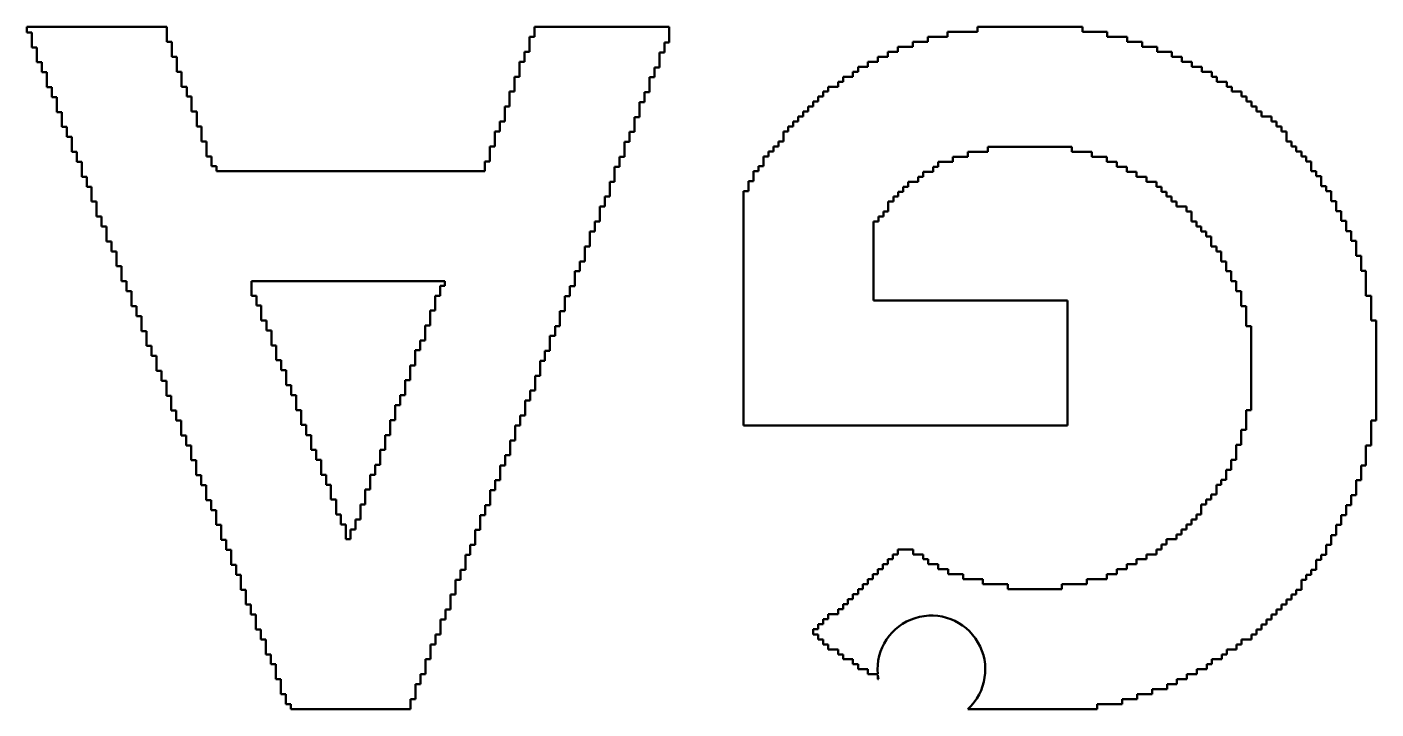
# Model space of a CAD drawing. Header units: millimetres. Extents: x 46 to 194, y 102 to 162.
# Drawn here: x 60.51 to 63.682, y 111.535 to 113.139 of the extents above; entities that cross this region are included whole.
import ezdxf

# ---------------------------------------------------------------- set-up
doc = ezdxf.new("R2010")
doc.units = ezdxf.units.MM
doc.header["$LTSCALE"] = 0.75
doc.layers.add('Visible', color=7, linetype='Continuous', lineweight=50)

msp = doc.modelspace()

# ---------------------------------------------------------------- linework, layer by layer
at = {"layer": 'Visible'}
for p, q in [((60.5097, 113.1391), (60.8386, 113.1391)), ((60.5097, 113.1262), (60.5097, 113.1391)), ((60.5214, 113.1262), (60.5097, 113.1262)), ((60.5214, 113.0911), (60.5214, 113.1262)), ((60.8386, 113.1391), (60.8386, 113.1041)), ((61.6916, 113.1158), (61.703, 113.1158)), ((61.6916, 113.0807), (61.6916, 113.1158)), ((61.703, 113.1391), (62.02, 113.1391)), ((61.703, 113.1158), (61.703, 113.1391)), ((62.02, 113.1391), (62.02, 113.1028)), ((62.6276, 113.1158), (62.6743, 113.1158)), ((62.6276, 113.1041), (62.6276, 113.1158)), ((62.6743, 113.1274), (62.7444, 113.1274)), ((62.6743, 113.1158), (62.6743, 113.1274)), ((62.7444, 113.1391), (62.9913, 113.1391)), ((62.7444, 113.1274), (62.7444, 113.1391)), ((62.9913, 113.1391), (62.9913, 113.1274)), ((62.9913, 113.1274), (63.0497, 113.1274)), ((63.0497, 113.1274), (63.0497, 113.1158)), ((63.0497, 113.1158), (63.0964, 113.1158)), ((63.0964, 113.1158), (63.0964, 113.1041)), ((60.5331, 113.0911), (60.5214, 113.0911)), ((60.5331, 113.0561), (60.5331, 113.0911)), ((60.8386, 113.1041), (60.8501, 113.1041)), ((60.8501, 113.1041), (60.8501, 113.0688)), ((61.6796, 113.0807), (61.6916, 113.0807)), ((61.6796, 113.0573), (61.6796, 113.0807)), ((62.0086, 113.1028), (62.0086, 113.0794)), ((62.02, 113.1028), (62.0086, 113.1028)), ((62.5338, 113.0807), (62.5575, 113.0807)), ((62.5338, 113.0688), (62.5338, 113.0807)), ((62.5575, 113.0921), (62.5923, 113.0921)), ((62.5575, 113.0807), (62.5575, 113.0921)), ((62.5923, 113.1041), (62.6276, 113.1041)), ((62.5923, 113.0921), (62.5923, 113.1041)), ((63.0964, 113.1041), (63.1317, 113.1041)), ((63.1317, 113.1041), (63.1317, 113.0921)), ((63.1317, 113.0921), (63.1668, 113.0921)), ((63.1668, 113.0921), (63.1668, 113.0807)), ((63.1668, 113.0807), (63.2019, 113.0807)), ((63.2019, 113.0807), (63.2019, 113.0688)), ((60.545, 113.0561), (60.5331, 113.0561)), ((60.545, 113.0327), (60.545, 113.0561)), ((60.8501, 113.0688), (60.862, 113.0688)), ((60.862, 113.0688), (60.862, 113.0337)), ((61.6679, 113.0573), (61.6796, 113.0573)), ((61.6679, 113.022), (61.6679, 113.0573)), ((61.9966, 113.0794), (61.9966, 113.0441)), ((62.0086, 113.0794), (61.9966, 113.0794)), ((62.4871, 113.0573), (62.5102, 113.0573)), ((62.4871, 113.0454), (62.4871, 113.0573)), ((62.5102, 113.0688), (62.5338, 113.0688)), ((62.5102, 113.0573), (62.5102, 113.0688)), ((63.2019, 113.0688), (63.2252, 113.0688)), ((63.2252, 113.0688), (63.2252, 113.0573)), ((63.2252, 113.0573), (63.2488, 113.0573)), ((63.2488, 113.0573), (63.2488, 113.0454)), ((60.5564, 113.0327), (60.545, 113.0327)), ((60.5564, 112.9974), (60.5564, 113.0327)), ((60.862, 113.0337), (60.8734, 113.0337)), ((60.8734, 113.0337), (60.8734, 112.9987)), ((61.6563, 113.022), (61.6679, 113.022)), ((61.6563, 112.987), (61.6563, 113.022)), ((61.9733, 113.0208), (61.9733, 112.9857)), ((61.9852, 113.0208), (61.9733, 113.0208)), ((61.9852, 113.0441), (61.9852, 113.0208)), ((61.9966, 113.0441), (61.9852, 113.0441)), ((62.4284, 113.022), (62.4518, 113.022)), ((62.4284, 113.0104), (62.4284, 113.022)), ((62.4518, 113.0337), (62.4637, 113.0337)), ((62.4518, 113.022), (62.4518, 113.0337)), ((62.4637, 113.0454), (62.4871, 113.0454)), ((62.4637, 113.0337), (62.4637, 113.0454)), ((63.2488, 113.0454), (63.2722, 113.0454)), ((63.2722, 113.0454), (63.2722, 113.0337)), ((63.2722, 113.0337), (63.2956, 113.0337)), ((63.2956, 113.0337), (63.2956, 113.022)), ((63.2956, 113.022), (63.3073, 113.022)), ((63.3073, 113.022), (63.3073, 113.0104)), ((60.5684, 112.9974), (60.5564, 112.9974)), ((60.5684, 112.974), (60.5684, 112.9974)), ((60.8734, 112.9987), (60.8854, 112.9987)), ((60.8854, 112.9987), (60.8854, 112.9753)), ((61.6446, 112.987), (61.6563, 112.987)), ((61.6446, 112.9519), (61.6446, 112.987)), ((61.9618, 112.9857), (61.9618, 112.9623)), ((61.9733, 112.9857), (61.9618, 112.9857)), ((62.3817, 112.987), (62.3936, 112.987)), ((62.3817, 112.9753), (62.3817, 112.987)), ((62.3936, 112.9987), (62.417, 112.9987)), ((62.3936, 112.987), (62.3936, 112.9987)), ((62.417, 113.0104), (62.4284, 113.0104)), ((62.417, 112.9987), (62.417, 113.0104)), ((63.3073, 113.0104), (63.3306, 113.0104)), ((63.3306, 113.0104), (63.3306, 112.9987)), ((63.3306, 112.9987), (63.3423, 112.9987)), ((63.3423, 112.9987), (63.3423, 112.987)), ((63.3423, 112.987), (63.3657, 112.987)), ((63.3657, 112.987), (63.3657, 112.9753)), ((60.5798, 112.974), (60.5684, 112.974)), ((60.5798, 112.939), (60.5798, 112.974)), ((60.8854, 112.9753), (60.8968, 112.9753)), ((60.8968, 112.9753), (60.8968, 112.9402)), ((61.9499, 112.9623), (61.9499, 112.9273)), ((61.9618, 112.9623), (61.9499, 112.9623)), ((62.3583, 112.9636), (62.37, 112.9636)), ((62.3583, 112.9519), (62.3583, 112.9636)), ((62.37, 112.9753), (62.3817, 112.9753)), ((62.37, 112.9636), (62.37, 112.9753)), ((63.3657, 112.9753), (63.3774, 112.9753)), ((63.3774, 112.9753), (63.3774, 112.9636)), ((63.3774, 112.9636), (63.389, 112.9636)), ((63.389, 112.9636), (63.389, 112.9519)), ((60.5915, 112.939), (60.5798, 112.939)), ((60.5915, 112.9039), (60.5915, 112.939)), ((60.8968, 112.9402), (60.9087, 112.9402)), ((60.9087, 112.9402), (60.9087, 112.9049)), ((61.6329, 112.9519), (61.6446, 112.9519)), ((61.6329, 112.9169), (61.6329, 112.9519)), ((61.9382, 112.9273), (61.9382, 112.8922)), ((61.9499, 112.9273), (61.9382, 112.9273)), ((62.3233, 112.9283), (62.3349, 112.9283)), ((62.3233, 112.9169), (62.3233, 112.9283)), ((62.3349, 112.9402), (62.3466, 112.9402)), ((62.3349, 112.9283), (62.3349, 112.9402)), ((62.3466, 112.9519), (62.3583, 112.9519)), ((62.3466, 112.9402), (62.3466, 112.9519)), ((63.389, 112.9519), (63.4007, 112.9519)), ((63.4007, 112.9519), (63.4007, 112.9402)), ((63.4007, 112.9402), (63.4124, 112.9402)), ((63.4124, 112.9402), (63.4124, 112.9283)), ((63.4124, 112.9283), (63.436, 112.9283)), ((63.436, 112.9283), (63.436, 112.9169)), ((60.6034, 112.9039), (60.5915, 112.9039)), ((60.6034, 112.8806), (60.6034, 112.9039)), ((60.9087, 112.9049), (60.9204, 112.9049)), ((60.9204, 112.9049), (60.9204, 112.8701)), ((61.6095, 112.8935), (61.6212, 112.8935)), ((61.6095, 112.8582), (61.6095, 112.8935)), ((61.6212, 112.9169), (61.6329, 112.9169)), ((61.6212, 112.8935), (61.6212, 112.9169)), ((61.9265, 112.8922), (61.9265, 112.8689)), ((61.9382, 112.8922), (61.9265, 112.8922)), ((62.2882, 112.8935), (62.2996, 112.8935)), ((62.2882, 112.8701), (62.2882, 112.8935)), ((62.2996, 112.9049), (62.3116, 112.9049)), ((62.2996, 112.8935), (62.2996, 112.9049)), ((62.3116, 112.9169), (62.3233, 112.9169)), ((62.3116, 112.9049), (62.3116, 112.9169)), ((63.436, 112.9169), (63.4475, 112.9169)), ((63.4475, 112.9169), (63.4475, 112.9049)), ((63.4475, 112.9049), (63.4594, 112.9049)), ((63.4594, 112.9049), (63.4594, 112.8935)), ((63.4594, 112.8935), (63.4708, 112.8935)), ((63.4708, 112.8935), (63.4708, 112.8701)), ((60.6151, 112.8806), (60.6034, 112.8806)), ((60.6151, 112.8455), (60.6151, 112.8806)), ((60.9204, 112.8701), (60.9321, 112.8701)), ((60.9321, 112.8701), (60.9321, 112.8348)), ((61.5978, 112.8582), (61.6095, 112.8582)), ((61.5978, 112.8231), (61.5978, 112.8582)), ((61.9148, 112.8689), (61.9148, 112.8336)), ((61.9265, 112.8689), (61.9148, 112.8689)), ((62.2648, 112.8582), (62.2765, 112.8582)), ((62.2648, 112.8465), (62.2648, 112.8582)), ((62.2765, 112.8701), (62.2882, 112.8701)), ((62.2765, 112.8582), (62.2765, 112.8701)), ((63.4708, 112.8701), (63.4828, 112.8701)), ((63.4828, 112.8701), (63.4828, 112.8582)), ((63.4828, 112.8582), (63.4942, 112.8582)), ((63.4942, 112.8582), (63.4942, 112.8465)), ((60.6268, 112.8455), (60.6151, 112.8455)), ((60.6268, 112.8221), (60.6268, 112.8455)), ((60.9321, 112.8348), (60.9438, 112.8348)), ((60.9438, 112.8348), (60.9438, 112.8115)), ((61.9031, 112.8336), (61.9031, 112.8102)), ((61.9148, 112.8336), (61.9031, 112.8336)), ((62.2412, 112.8348), (62.2532, 112.8348)), ((62.2412, 112.8115), (62.2412, 112.8348)), ((62.2532, 112.8465), (62.2648, 112.8465)), ((62.2532, 112.8348), (62.2532, 112.8465)), ((62.687, 112.8336), (62.687, 112.8221)), ((62.722, 112.8336), (62.687, 112.8336)), ((62.722, 112.8455), (62.722, 112.8336)), ((62.769, 112.8455), (62.722, 112.8455)), ((62.769, 112.8569), (62.769, 112.8455)), ((62.9666, 112.8569), (62.769, 112.8569)), ((62.9666, 112.8455), (62.9666, 112.8569)), ((63.0136, 112.8455), (62.9666, 112.8455)), ((63.0136, 112.8336), (63.0136, 112.8455)), ((63.0487, 112.8336), (63.0136, 112.8336)), ((63.0487, 112.8221), (63.0487, 112.8336)), ((63.4942, 112.8465), (63.5061, 112.8465)), ((63.5061, 112.8465), (63.5061, 112.8348)), ((63.5061, 112.8348), (63.5178, 112.8348)), ((63.5178, 112.8348), (63.5178, 112.8231)), ((60.6385, 112.8221), (60.6268, 112.8221)), ((60.6385, 112.7868), (60.6385, 112.8221)), ((60.9438, 112.8115), (60.9555, 112.8115)), ((60.9555, 112.8115), (60.9555, 112.7998)), ((60.9555, 112.7998), (61.5862, 112.7998)), ((61.5862, 112.8231), (61.5978, 112.8231)), ((61.5862, 112.7998), (61.5862, 112.8231)), ((61.8915, 112.8102), (61.8915, 112.7751)), ((61.9031, 112.8102), (61.8915, 112.8102)), ((62.2179, 112.7998), (62.2295, 112.7998)), ((62.2179, 112.7764), (62.2179, 112.7998)), ((62.2295, 112.8115), (62.2412, 112.8115)), ((62.2295, 112.7998), (62.2295, 112.8115)), ((62.6169, 112.7988), (62.6169, 112.7868)), ((62.6403, 112.7988), (62.6169, 112.7988)), ((62.6403, 112.8102), (62.6403, 112.7988)), ((62.6519, 112.8102), (62.6403, 112.8102)), ((62.6519, 112.8221), (62.6519, 112.8102)), ((62.687, 112.8221), (62.6519, 112.8221)), ((63.0721, 112.8221), (63.0487, 112.8221)), ((63.0721, 112.8102), (63.0721, 112.8221)), ((63.0954, 112.8102), (63.0721, 112.8102)), ((63.0954, 112.7988), (63.0954, 112.8102)), ((63.1188, 112.7988), (63.0954, 112.7988)), ((63.1188, 112.7868), (63.1188, 112.7988)), ((63.5178, 112.8231), (63.5295, 112.8231)), ((63.5295, 112.8231), (63.5295, 112.7998)), ((63.5295, 112.7998), (63.5412, 112.7998)), ((63.5412, 112.7998), (63.5412, 112.7881)), ((60.6502, 112.7868), (60.6385, 112.7868)), ((60.6502, 112.7635), (60.6502, 112.7868)), ((60.6616, 112.7635), (60.6502, 112.7635)), ((60.6616, 112.7284), (60.6616, 112.7635)), ((61.8798, 112.7751), (61.8798, 112.7401)), ((61.8915, 112.7751), (61.8798, 112.7751)), ((62.2064, 112.7764), (62.2179, 112.7764)), ((62.2064, 112.753), (62.2064, 112.7764)), ((62.5702, 112.7635), (62.5702, 112.7518)), ((62.5818, 112.7635), (62.5702, 112.7635)), ((62.5818, 112.7751), (62.5818, 112.7635)), ((62.6052, 112.7751), (62.5818, 112.7751)), ((62.6052, 112.7868), (62.6052, 112.7751)), ((62.6169, 112.7868), (62.6052, 112.7868)), ((63.1422, 112.7868), (63.1188, 112.7868)), ((63.1422, 112.7751), (63.1422, 112.7868)), ((63.1658, 112.7751), (63.1422, 112.7751)), ((63.1658, 112.7635), (63.1658, 112.7751)), ((63.1772, 112.7635), (63.1658, 112.7635)), ((63.1772, 112.7518), (63.1772, 112.7635)), ((63.5412, 112.7881), (63.5529, 112.7881)), ((63.5529, 112.7881), (63.5529, 112.7647)), ((63.5529, 112.7647), (63.5646, 112.7647)), ((63.5646, 112.7647), (63.5646, 112.753)), ((61.8681, 112.7401), (61.8681, 112.7167)), ((61.8798, 112.7401), (61.8681, 112.7401)), ((62.1945, 112.753), (62.2064, 112.753)), ((62.1945, 112.2019), (62.1945, 112.753)), ((62.5468, 112.7401), (62.5468, 112.7284)), ((62.5582, 112.7401), (62.5468, 112.7401)), ((62.5582, 112.7518), (62.5582, 112.7401)), ((62.5702, 112.7518), (62.5582, 112.7518)), ((63.1892, 112.7518), (63.1772, 112.7518)), ((63.1892, 112.7401), (63.1892, 112.7518)), ((63.2008, 112.7401), (63.1892, 112.7401)), ((63.2008, 112.7284), (63.2008, 112.7401)), ((63.5646, 112.753), (63.5762, 112.753)), ((63.5762, 112.753), (63.5762, 112.7297)), ((60.6735, 112.7284), (60.6616, 112.7284)), ((60.6735, 112.6931), (60.6735, 112.7284)), ((61.8564, 112.7167), (61.8564, 112.6817)), ((61.8681, 112.7167), (61.8564, 112.7167)), ((62.5234, 112.705), (62.5234, 112.6931)), ((62.5348, 112.705), (62.5234, 112.705)), ((62.5348, 112.7284), (62.5348, 112.705)), ((62.5468, 112.7284), (62.5348, 112.7284)), ((63.2123, 112.7284), (63.2008, 112.7284)), ((63.2123, 112.7167), (63.2123, 112.7284)), ((63.2359, 112.7167), (63.2123, 112.7167)), ((63.2359, 112.705), (63.2359, 112.7167)), ((63.2476, 112.705), (63.2359, 112.705)), ((63.2476, 112.6817), (63.2476, 112.705)), ((63.5762, 112.7297), (63.5879, 112.7297)), ((63.5879, 112.7297), (63.5879, 112.7063)), ((63.5879, 112.7063), (63.5996, 112.7063)), ((63.5996, 112.7063), (63.5996, 112.6829)), ((60.6852, 112.6931), (60.6735, 112.6931)), ((60.6852, 112.6697), (60.6852, 112.6931)), ((60.6969, 112.6697), (60.6852, 112.6697)), ((60.6969, 112.6349), (60.6969, 112.6697)), ((61.8447, 112.6817), (61.8447, 112.6583)), ((61.8564, 112.6817), (61.8447, 112.6817)), ((62.5001, 112.6817), (62.5001, 112.4955)), ((62.5115, 112.6817), (62.5001, 112.6817)), ((62.5115, 112.6931), (62.5115, 112.6817)), ((62.5234, 112.6931), (62.5115, 112.6931)), ((63.2593, 112.6817), (63.2476, 112.6817)), ((63.2593, 112.6697), (63.2593, 112.6817)), ((63.2709, 112.6697), (63.2593, 112.6697)), ((63.2709, 112.6583), (63.2709, 112.6697)), ((63.5996, 112.6829), (63.6113, 112.6829)), ((63.6113, 112.6829), (63.6113, 112.6593)), ((61.833, 112.6583), (61.833, 112.623)), ((61.8447, 112.6583), (61.833, 112.6583)), ((63.2826, 112.6583), (63.2709, 112.6583)), ((63.2826, 112.6464), (63.2826, 112.6583)), ((63.2943, 112.6464), (63.2826, 112.6464)), ((63.2943, 112.623), (63.2943, 112.6464)), ((63.6113, 112.6593), (63.6232, 112.6593)), ((63.6232, 112.6593), (63.6232, 112.636)), ((63.6232, 112.636), (63.6347, 112.636)), ((63.6347, 112.636), (63.6347, 112.6009)), ((60.7088, 112.6349), (60.6969, 112.6349)), ((60.7088, 112.6113), (60.7088, 112.6349)), ((60.7203, 112.6113), (60.7088, 112.6113)), ((60.7203, 112.5763), (60.7203, 112.6113)), ((61.8214, 112.623), (61.8214, 112.5879)), ((61.833, 112.623), (61.8214, 112.623)), ((63.3062, 112.623), (63.2943, 112.623)), ((63.3062, 112.6113), (63.3062, 112.623)), ((63.3177, 112.6113), (63.3062, 112.6113)), ((63.3177, 112.5879), (63.3177, 112.6113)), ((60.732, 112.5763), (60.7203, 112.5763)), ((60.732, 112.5412), (60.732, 112.5763)), ((61.8094, 112.5879), (61.8094, 112.5646)), ((61.8214, 112.5879), (61.8094, 112.5879)), ((63.3296, 112.5879), (63.3177, 112.5879)), ((63.3296, 112.5646), (63.3296, 112.5879)), ((63.6347, 112.6009), (63.6466, 112.6009)), ((63.6466, 112.6009), (63.6466, 112.5659)), ((60.7436, 112.5412), (60.732, 112.5412)), ((60.7436, 112.5178), (60.7436, 112.5412)), ((61.0373, 112.5412), (61.0373, 112.5072)), ((61.4924, 112.5412), (61.0373, 112.5412)), ((61.4924, 112.5305), (61.4924, 112.5412)), ((61.798, 112.5646), (61.798, 112.5295)), ((61.8094, 112.5646), (61.798, 112.5646)), ((63.341, 112.5646), (63.3296, 112.5646)), ((63.341, 112.5412), (63.341, 112.5646)), ((63.3527, 112.5412), (63.341, 112.5412)), ((63.3527, 112.5178), (63.3527, 112.5412)), ((63.6466, 112.5659), (63.658, 112.5659)), ((63.658, 112.5659), (63.658, 112.5072)), ((60.7556, 112.5178), (60.7436, 112.5178)), ((60.7556, 112.4825), (60.7556, 112.5178)), ((61.481, 112.5305), (61.4924, 112.5305)), ((61.481, 112.5072), (61.481, 112.5305)), ((61.7861, 112.5295), (61.7861, 112.5062)), ((61.798, 112.5295), (61.7861, 112.5295)), ((63.3647, 112.5178), (63.3527, 112.5178)), ((63.3647, 112.4825), (63.3647, 112.5178)), ((60.7673, 112.4825), (60.7556, 112.4825)), ((60.7673, 112.4592), (60.7673, 112.4825)), ((61.0373, 112.5072), (61.0492, 112.5072)), ((61.0492, 112.5072), (61.0492, 112.4838)), ((61.0492, 112.4838), (61.0606, 112.4838)), ((61.0606, 112.4838), (61.0606, 112.4488)), ((61.4691, 112.5072), (61.481, 112.5072)), ((61.4691, 112.4721), (61.4691, 112.5072)), ((61.7746, 112.5062), (61.7746, 112.4711)), ((61.7861, 112.5062), (61.7746, 112.5062)), ((62.5001, 112.4955), (62.9562, 112.4955)), ((62.9562, 112.4955), (62.9562, 112.2019)), ((63.3764, 112.4825), (63.3647, 112.4825)), ((63.3764, 112.4358), (63.3764, 112.4825)), ((63.658, 112.5072), (63.67, 112.5072)), ((63.67, 112.5072), (63.67, 112.4488)), ((60.7789, 112.4592), (60.7673, 112.4592)), ((60.7789, 112.4241), (60.7789, 112.4592)), ((61.0606, 112.4488), (61.0726, 112.4488)), ((61.0726, 112.4488), (61.0726, 112.4254)), ((61.4574, 112.4721), (61.4691, 112.4721)), ((61.4574, 112.4371), (61.4574, 112.4721)), ((61.7627, 112.4711), (61.7627, 112.4358)), ((61.7746, 112.4711), (61.7627, 112.4711)), ((63.67, 112.4488), (63.6817, 112.4488)), ((63.6817, 112.4488), (63.6817, 112.2136)), ((60.7906, 112.4241), (60.7789, 112.4241)), ((60.7906, 112.3891), (60.7906, 112.4241)), ((61.0726, 112.4254), (61.0843, 112.4254)), ((61.0843, 112.4254), (61.0843, 112.3903)), ((61.4457, 112.4371), (61.4574, 112.4371)), ((61.4457, 112.402), (61.4457, 112.4371)), ((61.7513, 112.4358), (61.7513, 112.4124)), ((61.7627, 112.4358), (61.7513, 112.4358)), ((63.388, 112.4358), (63.3764, 112.4358)), ((63.388, 112.2382), (63.388, 112.4358)), ((60.8021, 112.3891), (60.7906, 112.3891)), ((60.8021, 112.3657), (60.8021, 112.3891)), ((61.0843, 112.3903), (61.0959, 112.3903)), ((61.0959, 112.3903), (61.0959, 112.3553)), ((61.434, 112.402), (61.4457, 112.402)), ((61.434, 112.3787), (61.434, 112.402)), ((61.7393, 112.4124), (61.7393, 112.3774)), ((61.7513, 112.4124), (61.7393, 112.4124)), ((60.814, 112.3657), (60.8021, 112.3657)), ((60.814, 112.3306), (60.814, 112.3657)), ((61.0959, 112.3553), (61.1076, 112.3553)), ((61.1076, 112.3553), (61.1076, 112.3319)), ((61.4223, 112.3787), (61.434, 112.3787)), ((61.4223, 112.3433), (61.4223, 112.3787)), ((61.716, 112.354), (61.716, 112.3187)), ((61.7276, 112.354), (61.716, 112.354)), ((61.7276, 112.3774), (61.7276, 112.354)), ((61.7393, 112.3774), (61.7276, 112.3774)), ((60.8257, 112.3306), (60.814, 112.3306)), ((60.8257, 112.3073), (60.8257, 112.3306)), ((61.1076, 112.3319), (61.1193, 112.3319)), ((61.1193, 112.3319), (61.1193, 112.2966)), ((61.4106, 112.3433), (61.4223, 112.3433)), ((61.4106, 112.3085), (61.4106, 112.3433)), ((60.8374, 112.3073), (60.8257, 112.3073)), ((60.8374, 112.272), (60.8374, 112.3073)), ((61.1193, 112.2966), (61.131, 112.2966)), ((61.131, 112.2966), (61.131, 112.2732)), ((61.399, 112.3085), (61.4106, 112.3085)), ((61.399, 112.2732), (61.399, 112.3085)), ((61.7043, 112.3187), (61.7043, 112.2839)), ((61.716, 112.3187), (61.7043, 112.3187)), ((60.849, 112.272), (60.8374, 112.272)), ((60.849, 112.2369), (60.849, 112.272)), ((61.131, 112.2732), (61.1427, 112.2732)), ((61.1427, 112.2732), (61.1427, 112.2382)), ((61.387, 112.2732), (61.399, 112.2732)), ((61.387, 112.2499), (61.387, 112.2732)), ((61.6809, 112.2605), (61.6809, 112.2252)), ((61.6926, 112.2605), (61.6809, 112.2605)), ((61.6926, 112.2839), (61.6926, 112.2605)), ((61.7043, 112.2839), (61.6926, 112.2839)), ((60.8607, 112.2369), (60.849, 112.2369)), ((60.8607, 112.2136), (60.8607, 112.2369)), ((61.1427, 112.2382), (61.1544, 112.2382)), ((61.1544, 112.2382), (61.1544, 112.2031)), ((61.3756, 112.2499), (61.387, 112.2499)), ((61.3756, 112.2148), (61.3756, 112.2499)), ((61.6692, 112.2252), (61.6692, 112.2019)), ((61.6809, 112.2252), (61.6692, 112.2252)), ((63.3764, 112.2382), (63.388, 112.2382)), ((63.3764, 112.1915), (63.3764, 112.2382)), ((60.8724, 112.2136), (60.8607, 112.2136)), ((60.8724, 112.1785), (60.8724, 112.2136)), ((61.1544, 112.2031), (61.166, 112.2031)), ((61.166, 112.2031), (61.166, 112.1795)), ((61.3637, 112.2148), (61.3756, 112.2148)), ((61.3637, 112.1795), (61.3637, 112.2148)), ((61.6575, 112.2019), (61.6575, 112.1668)), ((61.6692, 112.2019), (61.6575, 112.2019)), ((62.9562, 112.2019), (62.1945, 112.2019)), ((63.67, 112.2136), (63.67, 112.1551)), ((63.6817, 112.2136), (63.67, 112.2136)), ((60.8841, 112.1785), (60.8724, 112.1785)), ((60.8841, 112.1551), (60.8841, 112.1785)), ((61.166, 112.1795), (61.1777, 112.1795)), ((61.1777, 112.1795), (61.1777, 112.1447)), ((61.3522, 112.1795), (61.3637, 112.1795)), ((61.3522, 112.1447), (61.3522, 112.1795)), ((61.6456, 112.1668), (61.6456, 112.1318)), ((61.6575, 112.1668), (61.6456, 112.1668)), ((63.3647, 112.1915), (63.3764, 112.1915)), ((63.3647, 112.1561), (63.3647, 112.1915)), ((60.896, 112.1551), (60.8841, 112.1551)), ((60.896, 112.1201), (60.896, 112.1551)), ((61.1777, 112.1447), (61.1894, 112.1447)), ((61.1894, 112.1447), (61.1894, 112.1211)), ((61.3405, 112.1447), (61.3522, 112.1447)), ((61.3405, 112.1094), (61.3405, 112.1447)), ((61.6342, 112.1318), (61.6342, 112.1081)), ((61.6456, 112.1318), (61.6342, 112.1318)), ((63.3527, 112.1561), (63.3647, 112.1561)), ((63.3527, 112.1211), (63.3527, 112.1561)), ((63.658, 112.1551), (63.658, 112.1081)), ((63.67, 112.1551), (63.658, 112.1551)), ((60.9075, 112.1201), (60.896, 112.1201)), ((60.9075, 112.0848), (60.9075, 112.1201)), ((61.1894, 112.1211), (61.2011, 112.1211)), ((61.2011, 112.1211), (61.2011, 112.086)), ((61.3286, 112.1094), (61.3405, 112.1094)), ((61.3286, 112.086), (61.3286, 112.1094)), ((61.6222, 112.1081), (61.6222, 112.0733)), ((61.6342, 112.1081), (61.6222, 112.1081)), ((63.3296, 112.0977), (63.341, 112.0977)), ((63.3296, 112.0744), (63.3296, 112.0977)), ((63.341, 112.1211), (63.3527, 112.1211)), ((63.341, 112.0977), (63.341, 112.1211)), ((63.6466, 112.1081), (63.6466, 112.0733)), ((63.658, 112.1081), (63.6466, 112.1081)), ((60.9194, 112.0848), (60.9075, 112.0848)), ((60.9194, 112.0614), (60.9194, 112.0848)), ((61.2011, 112.086), (61.213, 112.086)), ((61.213, 112.086), (61.213, 112.0627)), ((61.3169, 112.086), (61.3286, 112.086)), ((61.3169, 112.051), (61.3169, 112.086)), ((61.6108, 112.0733), (61.6108, 112.0497)), ((61.6222, 112.0733), (61.6108, 112.0733)), ((63.3177, 112.0744), (63.3296, 112.0744)), ((63.3177, 112.0627), (63.3177, 112.0744)), ((63.6347, 112.0733), (63.6347, 112.038)), ((63.6466, 112.0733), (63.6347, 112.0733)), ((60.9308, 112.0614), (60.9194, 112.0614)), ((60.9308, 112.0264), (60.9308, 112.0614)), ((61.213, 112.0627), (61.2245, 112.0627)), ((61.2245, 112.0627), (61.2245, 112.0276)), ((61.3052, 112.051), (61.3169, 112.051)), ((61.3052, 112.0159), (61.3052, 112.051)), ((61.5989, 112.0497), (61.5989, 112.0147)), ((61.6108, 112.0497), (61.5989, 112.0497)), ((63.2943, 112.0393), (63.3062, 112.0393)), ((63.2943, 112.0276), (63.2943, 112.0393)), ((63.3062, 112.0627), (63.3177, 112.0627)), ((63.3062, 112.0393), (63.3062, 112.0627)), ((63.6232, 112.038), (63.6232, 112.0147)), ((63.6347, 112.038), (63.6232, 112.038)), ((60.9425, 112.0264), (60.9308, 112.0264)), ((60.9425, 112.003), (60.9425, 112.0264)), ((60.9542, 112.003), (60.9425, 112.003)), ((60.9542, 111.9679), (60.9542, 112.003)), ((61.2245, 112.0276), (61.2364, 112.0276)), ((61.2364, 112.0276), (61.2364, 111.9923)), ((61.2936, 112.0159), (61.3052, 112.0159)), ((61.2936, 111.9809), (61.2936, 112.0159)), ((61.5874, 112.0147), (61.5874, 111.9913)), ((61.5989, 112.0147), (61.5874, 112.0147)), ((63.2709, 112.0159), (63.2826, 112.0159)), ((63.2709, 111.9923), (63.2709, 112.0159)), ((63.2826, 112.0276), (63.2943, 112.0276)), ((63.2826, 112.0159), (63.2826, 112.0276)), ((63.6113, 112.0147), (63.6113, 111.9913)), ((63.6232, 112.0147), (63.6113, 112.0147)), ((61.2364, 111.9923), (61.2478, 111.9923)), ((61.2478, 111.9923), (61.2478, 111.969)), ((61.2819, 111.9809), (61.2936, 111.9809)), ((61.2819, 111.9575), (61.2819, 111.9809)), ((61.5755, 111.9913), (61.5755, 111.9563)), ((61.5874, 111.9913), (61.5755, 111.9913)), ((63.2476, 111.9809), (63.2593, 111.9809)), ((63.2476, 111.969), (63.2476, 111.9809)), ((63.2593, 111.9923), (63.2709, 111.9923)), ((63.2593, 111.9809), (63.2593, 111.9923)), ((63.5996, 111.9913), (63.5996, 111.9679)), ((63.6113, 111.9913), (63.5996, 111.9913)), ((60.9661, 111.9679), (60.9542, 111.9679)), ((60.9661, 111.9329), (60.9661, 111.9679)), ((61.2478, 111.969), (61.2598, 111.969)), ((61.2598, 111.969), (61.2598, 111.9342)), ((61.2704, 111.9342), (61.2704, 111.9575)), ((61.2704, 111.9575), (61.2819, 111.9575)), ((61.5638, 111.9563), (61.5638, 111.9209)), ((61.5755, 111.9563), (61.5638, 111.9563)), ((63.2123, 111.9456), (63.2242, 111.9456)), ((63.2123, 111.9342), (63.2123, 111.9456)), ((63.2242, 111.9575), (63.2359, 111.9575)), ((63.2242, 111.9456), (63.2242, 111.9575)), ((63.2359, 111.969), (63.2476, 111.969)), ((63.2359, 111.9575), (63.2359, 111.969)), ((63.5762, 111.9443), (63.5762, 111.9209)), ((63.5879, 111.9443), (63.5762, 111.9443)), ((63.5879, 111.9679), (63.5879, 111.9443)), ((63.5996, 111.9679), (63.5879, 111.9679)), ((60.9778, 111.9329), (60.9661, 111.9329)), ((60.9778, 111.9095), (60.9778, 111.9329)), ((60.9895, 111.9095), (60.9778, 111.9095)), ((60.9895, 111.8742), (60.9895, 111.9095)), ((61.2598, 111.9342), (61.2704, 111.9342)), ((61.5521, 111.9209), (61.5521, 111.8976)), ((61.5638, 111.9209), (61.5521, 111.9209)), ((62.5575, 111.9105), (62.5935, 111.9105)), ((62.5575, 111.8988), (62.5575, 111.9105)), ((62.5935, 111.9105), (62.5935, 111.8988)), ((63.1658, 111.9105), (63.1772, 111.9105)), ((63.1658, 111.8988), (63.1658, 111.9105)), ((63.1772, 111.9222), (63.1892, 111.9222)), ((63.1772, 111.9105), (63.1772, 111.9222)), ((63.1892, 111.9342), (63.2123, 111.9342)), ((63.1892, 111.9222), (63.1892, 111.9342)), ((63.5646, 111.9209), (63.5646, 111.8976)), ((63.5762, 111.9209), (63.5646, 111.9209)), ((61.5404, 111.8976), (61.5404, 111.8625)), ((61.5521, 111.8976), (61.5404, 111.8976)), ((62.5221, 111.8755), (62.5338, 111.8755)), ((62.5221, 111.8638), (62.5221, 111.8755)), ((62.5338, 111.8872), (62.5455, 111.8872)), ((62.5338, 111.8755), (62.5338, 111.8872)), ((62.5455, 111.8988), (62.5575, 111.8988)), ((62.5455, 111.8872), (62.5455, 111.8988)), ((62.5935, 111.8988), (62.6169, 111.8988)), ((62.6169, 111.8988), (62.6169, 111.8872)), ((62.6169, 111.8872), (62.6286, 111.8872)), ((62.6286, 111.8872), (62.6286, 111.8755)), ((62.6286, 111.8755), (62.6519, 111.8755)), ((62.6519, 111.8755), (62.6519, 111.8638)), ((63.0954, 111.8755), (63.1188, 111.8755)), ((63.0954, 111.8638), (63.0954, 111.8755)), ((63.1188, 111.8872), (63.1422, 111.8872)), ((63.1188, 111.8755), (63.1188, 111.8872)), ((63.1422, 111.8988), (63.1658, 111.8988)), ((63.1422, 111.8872), (63.1422, 111.8988)), ((63.5412, 111.8859), (63.5412, 111.8625)), ((63.5529, 111.8859), (63.5412, 111.8859)), ((63.5529, 111.8976), (63.5529, 111.8859)), ((63.5646, 111.8976), (63.5529, 111.8976)), ((61.0012, 111.8742), (60.9895, 111.8742)), ((61.0012, 111.8508), (61.0012, 111.8742)), ((61.0126, 111.8508), (61.0012, 111.8508)), ((61.0126, 111.8158), (61.0126, 111.8508)), ((61.5288, 111.8625), (61.5288, 111.8392)), ((61.5404, 111.8625), (61.5288, 111.8625)), ((62.4988, 111.8521), (62.5102, 111.8521)), ((62.4988, 111.8404), (62.4988, 111.8521)), ((62.5102, 111.8638), (62.5221, 111.8638)), ((62.5102, 111.8521), (62.5102, 111.8638)), ((62.6519, 111.8638), (62.6753, 111.8638)), ((62.6753, 111.8638), (62.6753, 111.8521)), ((62.6753, 111.8521), (62.7106, 111.8521)), ((62.7106, 111.8521), (62.7106, 111.8404)), ((63.0487, 111.8521), (63.0721, 111.8521)), ((63.0487, 111.8404), (63.0487, 111.8521)), ((63.0721, 111.8638), (63.0954, 111.8638)), ((63.0721, 111.8521), (63.0721, 111.8638)), ((63.5178, 111.8508), (63.5178, 111.8392)), ((63.5295, 111.8508), (63.5178, 111.8508)), ((63.5295, 111.8625), (63.5295, 111.8508)), ((63.5412, 111.8625), (63.5295, 111.8625)), ((61.0246, 111.8158), (61.0126, 111.8158)), ((61.0246, 111.7807), (61.0246, 111.8158)), ((61.5171, 111.8392), (61.5171, 111.8041)), ((61.5288, 111.8392), (61.5171, 111.8392)), ((62.4637, 111.8171), (62.4754, 111.8171)), ((62.4637, 111.8051), (62.4637, 111.8171)), ((62.4754, 111.8287), (62.4871, 111.8287)), ((62.4754, 111.8171), (62.4754, 111.8287)), ((62.4871, 111.8404), (62.4988, 111.8404)), ((62.4871, 111.8287), (62.4871, 111.8404)), ((62.7106, 111.8404), (62.7574, 111.8404)), ((62.7574, 111.8404), (62.7574, 111.8287)), ((62.7574, 111.8287), (62.8158, 111.8287)), ((62.8158, 111.8287), (62.8158, 111.8171)), ((62.8158, 111.8171), (62.9433, 111.8171)), ((62.9433, 111.8287), (63.0017, 111.8287)), ((62.9433, 111.8171), (62.9433, 111.8287)), ((63.0017, 111.8404), (63.0487, 111.8404)), ((63.0017, 111.8287), (63.0017, 111.8404)), ((63.4942, 111.8158), (63.4942, 111.8041)), ((63.5061, 111.8158), (63.4942, 111.8158)), ((63.5061, 111.8392), (63.5061, 111.8158)), ((63.5178, 111.8392), (63.5061, 111.8392)), ((61.036, 111.7807), (61.0246, 111.7807)), ((61.036, 111.7574), (61.036, 111.7807)), ((61.5054, 111.8041), (61.5054, 111.7691)), ((61.5171, 111.8041), (61.5054, 111.8041)), ((62.4284, 111.7818), (62.4401, 111.7818)), ((62.4284, 111.7703), (62.4284, 111.7818)), ((62.4401, 111.7937), (62.4518, 111.7937)), ((62.4401, 111.7818), (62.4401, 111.7937)), ((62.4518, 111.8051), (62.4637, 111.8051)), ((62.4518, 111.7937), (62.4518, 111.8051)), ((63.4594, 111.7807), (63.4594, 111.7691)), ((63.4708, 111.7807), (63.4594, 111.7807)), ((63.4708, 111.7924), (63.4708, 111.7807)), ((63.4828, 111.7924), (63.4708, 111.7924)), ((63.4828, 111.8041), (63.4828, 111.7924)), ((63.4942, 111.8041), (63.4828, 111.8041)), ((61.0479, 111.7574), (61.036, 111.7574)), ((61.0479, 111.7223), (61.0479, 111.7574)), ((61.4937, 111.7691), (61.4937, 111.7457)), ((61.5054, 111.7691), (61.4937, 111.7691)), ((62.3936, 111.7584), (62.417, 111.7584)), ((62.3936, 111.7467), (62.3936, 111.7584)), ((62.417, 111.7703), (62.4284, 111.7703)), ((62.417, 111.7584), (62.417, 111.7703)), ((63.436, 111.7574), (63.436, 111.7457)), ((63.4475, 111.7574), (63.436, 111.7574)), ((63.4475, 111.7691), (63.4475, 111.7574)), ((63.4594, 111.7691), (63.4475, 111.7691)), ((61.0596, 111.7223), (61.0479, 111.7223)), ((61.0596, 111.6989), (61.0596, 111.7223)), ((61.482, 111.7457), (61.482, 111.7104)), ((61.4937, 111.7457), (61.482, 111.7457)), ((62.3583, 111.7233), (62.37, 111.7233)), ((62.3583, 111.7104), (62.3583, 111.7233)), ((62.37, 111.735), (62.3817, 111.735)), ((62.37, 111.7233), (62.37, 111.735)), ((62.3817, 111.7467), (62.3936, 111.7467)), ((62.3817, 111.735), (62.3817, 111.7467)), ((63.4007, 111.7223), (63.4007, 111.7104)), ((63.4124, 111.7223), (63.4007, 111.7223)), ((63.4124, 111.7337), (63.4124, 111.7223)), ((63.4241, 111.7337), (63.4124, 111.7337)), ((63.4241, 111.7457), (63.4241, 111.7337)), ((63.436, 111.7457), (63.4241, 111.7457)), ((61.0713, 111.6989), (61.0596, 111.6989)), ((61.0713, 111.6636), (61.0713, 111.6989)), ((61.4586, 111.687), (61.4586, 111.652)), ((61.4703, 111.687), (61.4586, 111.687)), ((61.4703, 111.7104), (61.4703, 111.687)), ((61.482, 111.7104), (61.4703, 111.7104)), ((62.37, 111.7104), (62.3583, 111.7104)), ((62.37, 111.6989), (62.37, 111.7104)), ((62.3817, 111.6989), (62.37, 111.6989)), ((62.3817, 111.687), (62.3817, 111.6989)), ((62.3936, 111.687), (62.3817, 111.687)), ((62.3936, 111.6753), (62.3936, 111.687)), ((63.354, 111.687), (63.354, 111.6753)), ((63.3657, 111.687), (63.354, 111.687)), ((63.3657, 111.6989), (63.3657, 111.687)), ((63.389, 111.6989), (63.3657, 111.6989)), ((63.389, 111.7104), (63.389, 111.6989)), ((63.4007, 111.7104), (63.389, 111.7104)), ((61.083, 111.6636), (61.0713, 111.6636)), ((61.083, 111.6403), (61.083, 111.6636)), ((62.417, 111.6753), (62.3936, 111.6753)), ((62.417, 111.6636), (62.417, 111.6753)), ((62.4284, 111.6636), (62.417, 111.6636)), ((62.4284, 111.652), (62.4284, 111.6636)), ((63.3189, 111.6636), (63.3189, 111.652)), ((63.3306, 111.6636), (63.3189, 111.6636)), ((63.3306, 111.6753), (63.3306, 111.6636)), ((63.354, 111.6753), (63.3306, 111.6753)), ((61.0947, 111.6403), (61.083, 111.6403)), ((61.0947, 111.6052), (61.0947, 111.6403)), ((61.447, 111.652), (61.447, 111.6169)), ((61.4586, 111.652), (61.447, 111.652)), ((62.4518, 111.652), (62.4284, 111.652)), ((62.4518, 111.6403), (62.4518, 111.652)), ((62.4637, 111.6403), (62.4518, 111.6403)), ((62.4637, 111.6286), (62.4637, 111.6403)), ((62.4871, 111.6286), (62.4637, 111.6286)), ((62.4871, 111.6169), (62.4871, 111.6286)), ((63.2603, 111.6286), (63.2603, 111.6169)), ((63.2836, 111.6286), (63.2603, 111.6286)), ((63.2836, 111.6403), (63.2836, 111.6286)), ((63.2956, 111.6403), (63.2836, 111.6403)), ((63.2956, 111.652), (63.2956, 111.6403)), ((63.3189, 111.652), (63.2956, 111.652)), ((61.1064, 111.6052), (61.0947, 111.6052)), ((61.1064, 111.5699), (61.1064, 111.6052)), ((61.4236, 111.5935), (61.4236, 111.5585)), ((61.435, 111.5935), (61.4236, 111.5935)), ((61.435, 111.6169), (61.435, 111.5935)), ((61.447, 111.6169), (61.435, 111.6169)), ((62.51, 111.6169), (62.4871, 111.6169)), ((62.5102, 111.6052), (62.5102, 111.6145)), ((62.5116, 111.6052), (62.5102, 111.6052)), ((63.1902, 111.5935), (63.1902, 111.5819)), ((63.2135, 111.5935), (63.1902, 111.5935)), ((63.2135, 111.6052), (63.2135, 111.5935)), ((63.2369, 111.6052), (63.2135, 111.6052)), ((63.2369, 111.6169), (63.2369, 111.6052)), ((63.2603, 111.6169), (63.2369, 111.6169)), ((61.118, 111.5699), (61.1064, 111.5699)), ((61.118, 111.5465), (61.118, 111.5699)), ((61.4117, 111.5585), (61.4117, 111.5351)), ((61.4236, 111.5585), (61.4117, 111.5585)), ((63.085, 111.5585), (63.085, 111.5465)), ((63.1198, 111.5585), (63.085, 111.5585)), ((63.1198, 111.5699), (63.1198, 111.5585)), ((63.1551, 111.5699), (63.1198, 111.5699)), ((63.1551, 111.5819), (63.1551, 111.5699)), ((63.1902, 111.5819), (63.1551, 111.5819)), ((61.13, 111.5465), (61.118, 111.5465)), ((61.13, 111.5351), (61.13, 111.5465)), ((61.4117, 111.5351), (61.13, 111.5351)), ((63.0263, 111.5351), (62.7221, 111.5351)), ((63.0263, 111.5465), (63.0263, 111.5351)), ((63.085, 111.5465), (63.0263, 111.5465))]:
    msp.add_line(p, q, dxfattribs=at)
for centre, radius, start, end in [((62.6362, 111.6283), 0.1267, 312.6526, 185.1743), ((62.6336, 111.628), 0.1241, 186.2653, 190.5761)]:
    msp.add_arc(centre, radius, start, end, dxfattribs=at)

doc.saveas('drawing.dxf')
